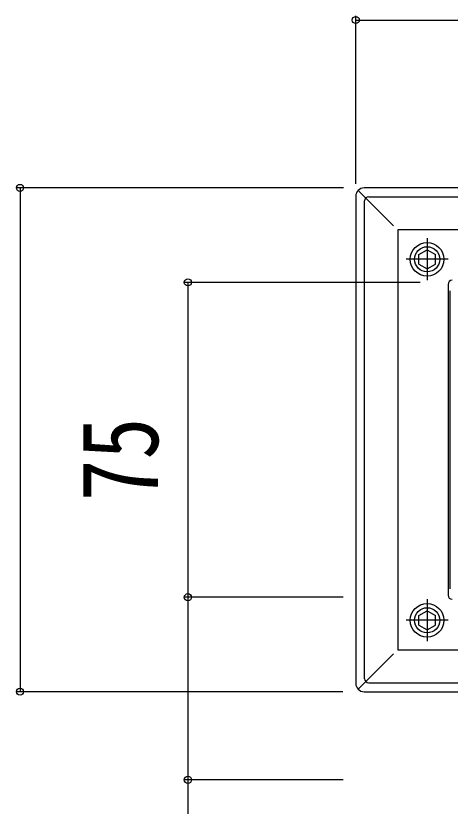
# Model space of a CAD drawing. Units: millimetres, scale not verified. Extents: x -1312 to 1312, y -2119 to 2123.
# Drawn here: x 24.3 to 127.8, y -1109.6 to -921.3 of the extents above; entities that cross this region are included whole.
import ezdxf
from ezdxf.enums import TextEntityAlignment as Align

# ---------------------------------------------------------------- set-up
doc = ezdxf.new("R2010")
doc.units = ezdxf.units.MM
doc.header["$LTSCALE"] = 10
for name, color, linetype in [('0-2_YKK_11', 7, 'Continuous'), ('0-5_YKK_13', 4, 'Continuous'), ('0-7_YKK_D', 6, 'Continuous')]:
    doc.layers.add(name, color=color, linetype=linetype)
doc.styles.add('ＭＳ ゴシック', font='')
doc.styles.get('ＭＳ ゴシック').set_extended_font_data('MS Gothic')

msp = doc.modelspace()

# ---------------------------------------------------------------- linework, layer by layer
at = {"layer": '0-2_YKK_11'}
msp.add_line((127.78, -1057.8), (127.78, -986.8), dxfattribs=at)
at = {"layer": '0-5_YKK_13'}
for p, q in [((105.86, -962.89), (114.28, -971.3)), ((164.78, -962.3), (107.27, -962.3)), ((105.28, -964.3), (105.28, -1080.31)), ((107.38, -1079.21), (107.38, -965.4)), ((108.38, -964.4), (164.78, -964.4)), ((122.28, -974.3), (122.28, -984.3)), ((120.3, -978.16), (122.28, -977.02)), ((122.28, -977.02), (124.26, -978.16)), ((120.3, -980.45), (120.3, -978.16)), ((124.26, -980.45), (124.26, -978.16)), ((127.28, -979.3), (117.28, -979.3)), ((127.28, -985.3), (127.28, -1059.3)), ((122.28, -1060.3), (122.28, -1070.3)), ((120.3, -1064.16), (122.28, -1063.02)), ((122.28, -1063.02), (124.26, -1064.16)), ((127.28, -1065.3), (117.28, -1065.3)), ((120.3, -1066.45), (120.3, -1064.16)), ((124.26, -1066.45), (124.26, -1064.16)), ((114.28, -1073.3), (105.86, -1081.72)), ((108.38, -1080.21), (134.78, -1080.21)), ((107.27, -1082.3), (134.78, -1082.3))]:
    msp.add_line(p, q, dxfattribs=at)
for points in [[(215.28, -998.32), (215.28, -972.3), (115.28, -972.3), (115.28, -1072.3), (134.78, -1072.3)], [(120.3, -980.45), (122.28, -981.59), (124.26, -980.45)], [(120.3, -1066.45), (122.28, -1067.59), (124.26, -1066.45)]]:
    msp.add_lwpolyline(points, dxfattribs=at)
for centre, radius in [((122.28, -979.3), 4), ((122.28, -979.3), 3), ((122.28, -1065.3), 4), ((122.28, -1065.3), 3)]:
    msp.add_circle(centre, radius, dxfattribs=at)
for centre, start, end in [((108.38, -965.4), 90, 180), ((128.28, -985.3), 90, 180), ((128.28, -1059.3), 180, 270), ((108.38, -1079.21), 180, 270)]:
    msp.add_arc(centre, 1, start, end, dxfattribs=at)
for centre, major_axis in [((107.28, -964.31), (-1.42, 1.42)), ((107.28, -1080.3), (-1.42, -1.42))]:
    msp.add_ellipse(centre, major_axis=major_axis, ratio=0.995146, start_param=5.50022, end_param=7.06615, dxfattribs=at)
at = {"layer": '0-7_YKK_D'}
for p, q in [((105.28, -961.3), (105.28, -921.3)), ((105.28, -922.3), (225.28, -922.3)), ((102.32, -962.3), (24.28, -962.3)), ((25.28, -962.3), (25.28, -1082.3)), ((120.59, -984.8), (64.28, -984.8)), ((65.28, -984.8), (65.28, -1059.8)), ((102.28, -1059.8), (64.28, -1059.8)), ((102.28, -1059.8), (64.28, -1059.8)), ((102.19, -1082.3), (24.28, -1082.3)), ((102.28, -1103.3), (64.28, -1103.3))]:
    msp.add_line(p, q, dxfattribs=at)
msp.add_lwpolyline([(65.28, -1059.8), (65.28, -1103.3), (65.28, -1172.57)], dxfattribs=at)
for centre in [(105.28, -922.3), (25.28, -962.3), (65.28, -984.8), (65.28, -1059.8), (65.28, -1059.8), (25.28, -1082.3), (65.28, -1103.3)]:
    msp.add_circle(centre, 0.85, dxfattribs=at)

# ---------------------------------------------------------------- texts
at = {"layer": '0-7_YKK_D', "style": 'ＭＳ ゴシック', "width": 0.8}
msp.add_text('75', height=18.33, rotation=90, dxfattribs=at).set_placement((63.68, -1036.97), align=Align.BOTTOM_LEFT)

doc.saveas('drawing.dxf')
